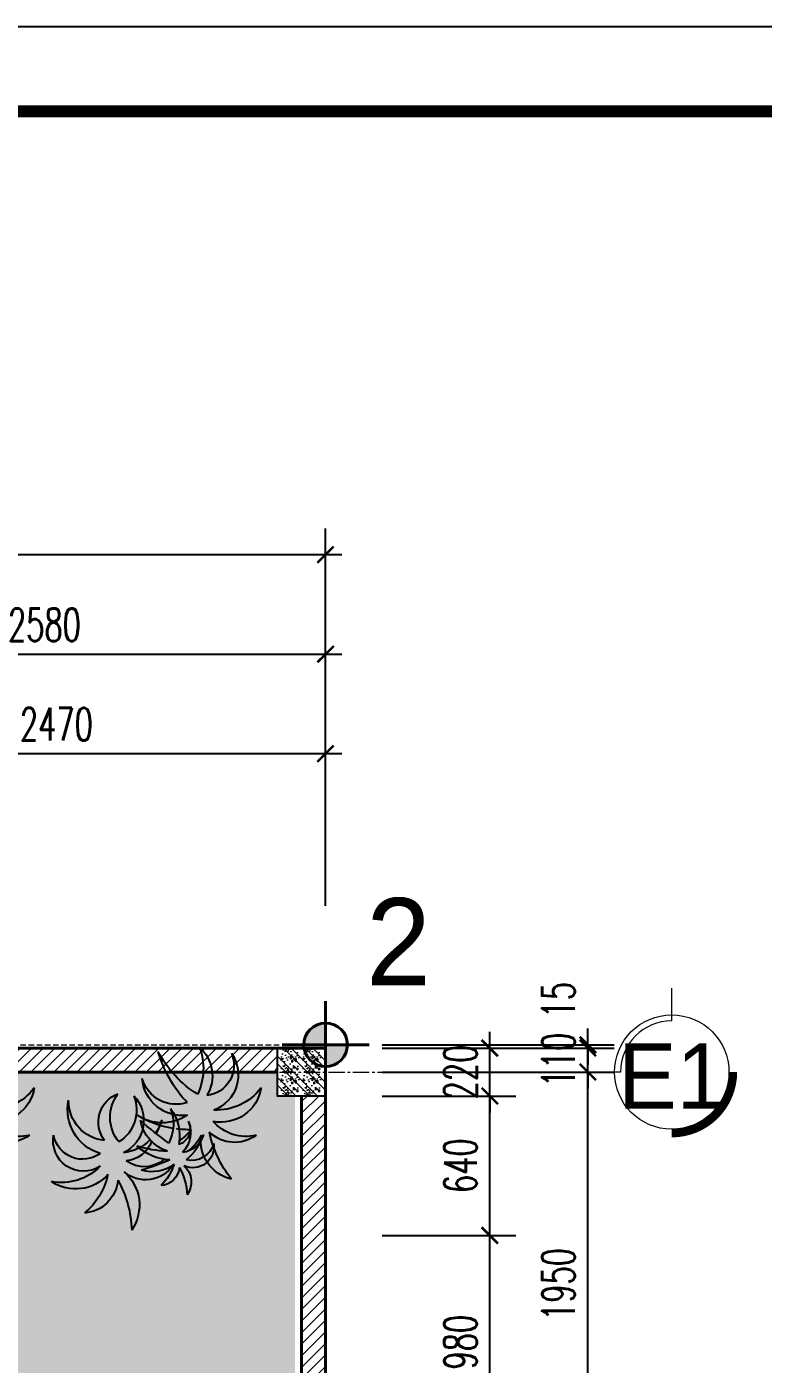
# Model space of a CAD drawing. Header units: millimetres. Extents: x -229618 to 2906, y -178063 to 96806.
# Drawn here: x -194244 to -190865, y -28136 to -21997 of the extents above; entities that cross this region are included whole.
import ezdxf
from ezdxf.enums import TextEntityAlignment as Align

# ---------------------------------------------------------------- set-up
doc = ezdxf.new("R2010")
doc.units = ezdxf.units.MM
doc.header["$LTSCALE"] = 200
doc.header["$MEASUREMENT"] = 0
doc.header["$PDMODE"] = 3
doc.header["$PDSIZE"] = 50
doc.linetypes.add('CENTER2', pattern=[1.125, 0.75, -0.125, 0.125, -0.125])
doc.linetypes.add('DASHED2', pattern=[0.375, 0.25, -0.125])
doc.layers.get('0').update_dxf_attribs({"color": 95, "linetype": 'CONTINUOUS'})
doc.layers.get('DEFPOINTS').update_dxf_attribs({"linetype": 'CONTINUOUS'})
for name, color, linetype, lineweight in [('cat', 1, 'CONTINUOUS', 40), ('hatch', 250, 'CONTINUOUS', 5), ('khuat', 8, 'DASHED2', 15), ('thay', 7, 'CONTINUOUS', 18), ('tim', 18, 'CENTER2', 9)]:
    doc.layers.add(name, color=color, linetype=linetype, lineweight=lineweight)
for name, color, linetype in [('COT', 2, 'CONTINUOUS'), ('DIM', 251, 'CONTINUOUS'), ('KHUNGTEN', 7, 'CONTINUOUS'), ('Layer2', 74, 'CONTINUOUS'), ('MANH', 9, 'CONTINUOUS'), ('TEXT', 33, 'CONTINUOUS')]:
    doc.layers.add(name, color=color, linetype=linetype)
doc.layers.add('in', color=203, linetype='CONTINUOUS', lineweight=5, plot=False)
doc.styles.add('Aria H iso', font='Vharial_0.ttf')
doc.styles.add('dam', font='Vhavanb_0.ttf', dxfattribs={"width": 0.9, "height": 450})
doc.styles.add('Scale', font='vnsimli.shx', dxfattribs={"width": 0.65, "bigfont": 'bigfont.shx'})
doc.dimstyles.new('Scale', dxfattribs={"dimscale": 75, "dimtxt": 2, "dimasz": 1, "dimexe": 1.6, "dimexo": 0, "dimgap": 0.8, "dimtad": 1, "dimdec": 0, "dimzin": 0, "dimdsep": 46, "dimtxsty": 'Scale', "dimblk": 'ARCHTICK', "dimcen": 0.1, "dimdle": 1, "dimclrd": 256, "dimclre": 256, "dimclrt": 3, "dimadec": 0, "dimazin": 0, "dimtfac": 1, "dimtdec": 0, "dimtix": 1, "dimtmove": 2, "dimatfit": 3, "dimldrblk": 'ARCHTICK', "dimfxl": 0, "dimtolj": 1, "dimtzin": 0, "dimarcsym": 0})

# ---------------------------------------------------------------- blocks, each defined once
blk = doc.blocks.new('KhungA3')
at = {"layer": 'DEFPOINTS', "color": 8}
blk.add_lwpolyline([(-3.737611488593302, 3.813256755191574), (416.3052456541991, 3.813256755191574), (416.3052456541991, 300.8132567551775), (-3.737611488593302, 300.8132567551775)], close=True, dxfattribs=at)
at = {"layer": 'KHUNGTEN', "color": 4, "const_width": 0.7243902439024023}
blk.add_lwpolyline([(7.542179452130313, 8.987472783067915), (411.131029626325, 8.987472783067915), (411.131029626325, 295.6390407273026), (7.542179452130313, 295.6390407273026)], close=True, dxfattribs=at)
blk = doc.blocks.new('_ArchTick')
at = {"color": 0, "linetype": 'ByBlock', "const_width": 0.15}
blk.add_lwpolyline([(-0.5, -0.5), (0.5, 0.5)], dxfattribs=at)
blk = doc.blocks.new('*D322')
at = {"layer": 'DEFPOINTS', "color": 0, "linetype": 'Continuous'}
for p in [(-192613.6099957658, -27544.53525224151), (-192119.7393025086, -27544.53525224151), (-192613.6099957658, -28524.53525224151)]:
    blk.add_point(p, dxfattribs=at)
at = {"layer": 'DIM', "linetype": 'Continuous', "lineweight": -2}
for p, q in [((-192119.7393025086, -28599.53525224151), (-192119.7393025086, -27469.53525224151)), ((-192613.6099957658, -27544.53525224151), (-191999.7393025086, -27544.53525224151)), ((-192613.6099957658, -28524.53525224151), (-191999.7393025086, -28524.53525224151))]:
    blk.add_line(p, q, dxfattribs=at)
at = {"layer": 'DIM', "linetype": 'Continuous', "lineweight": -2, "xscale": 75, "yscale": 75, "zscale": 75}
for p, rotation in [((-192119.7393025086, -27544.53525224151), 90), ((-192119.7393025086, -28524.53525224151), 270)]:
    blk.add_blockref('_ArchTick', p, dxfattribs=dict(at, rotation=rotation))
at = {"layer": 'DIM', "color": 3, "linetype": 'Continuous', "insert": (-192254.7393025086, -28034.53525224154), "char_height": 150, "attachment_point": 5, "rotation": 90, "style": 'Scale'}
blk.add_mtext('\\A1;980', dxfattribs=at)
blk = doc.blocks.new('*D323')
at = {"layer": 'DEFPOINTS', "color": 0, "linetype": 'Continuous'}
for p in [(-192613.6099957658, -26904.53525224151), (-192119.7393025086, -26904.53525224151), (-192613.6099957658, -27544.53525224151)]:
    blk.add_point(p, dxfattribs=at)
at = {"layer": 'DIM', "linetype": 'Continuous', "lineweight": -2}
for p, q in [((-192119.7393025086, -27619.53525224151), (-192119.7393025086, -26829.53525224151)), ((-192613.6099957658, -26904.53525224151), (-191999.7393025086, -26904.53525224151)), ((-192613.6099957658, -27544.53525224151), (-191999.7393025086, -27544.53525224151))]:
    blk.add_line(p, q, dxfattribs=at)
at = {"layer": 'DIM', "linetype": 'Continuous', "lineweight": -2, "xscale": 75, "yscale": 75, "zscale": 75}
for p, rotation in [((-192119.7393025086, -26904.53525224151), 90), ((-192119.7393025086, -27544.53525224151), 270)]:
    blk.add_blockref('_ArchTick', p, dxfattribs=dict(at, rotation=rotation))
at = {"layer": 'DIM', "color": 3, "linetype": 'Continuous', "insert": (-192254.7393025086, -27224.53525224154), "char_height": 150, "attachment_point": 5, "rotation": 90, "style": 'Scale'}
blk.add_mtext('\\A1;640', dxfattribs=at)
blk = doc.blocks.new('*D324')
at = {"layer": 'DEFPOINTS', "color": 0, "linetype": 'Continuous'}
for p in [(-192613.6099957658, -26684.53525224151), (-192119.7393025086, -26684.53525224151), (-192613.6099957658, -26904.53525224151)]:
    blk.add_point(p, dxfattribs=at)
at = {"layer": 'DIM', "linetype": 'Continuous', "lineweight": -2}
for p, q in [((-192119.7393025086, -26684.53525224151), (-192119.7393025086, -26609.53525224151)), ((-192613.6099957658, -26684.53525224151), (-191999.7393025086, -26684.53525224151)), ((-192119.7393025086, -26904.53525224151), (-192119.7393025086, -26684.53525224151)), ((-192613.6099957658, -26904.53525224151), (-191999.7393025086, -26904.53525224151)), ((-192119.7393025086, -26904.53525224151), (-192119.7393025086, -26979.53525224151))]:
    blk.add_line(p, q, dxfattribs=at)
at = {"layer": 'DIM', "linetype": 'Continuous', "lineweight": -2, "xscale": 75, "yscale": 75, "zscale": 75}
for p, rotation in [((-192119.7393025086, -26684.53525224151), 270), ((-192119.7393025086, -26904.53525224151), 90)]:
    blk.add_blockref('_ArchTick', p, dxfattribs=dict(at, rotation=rotation))
at = {"layer": 'DIM', "color": 3, "linetype": 'Continuous', "insert": (-192254.7393025086, -26794.53525224154), "char_height": 150, "attachment_point": 5, "rotation": 90, "style": 'Scale'}
blk.add_mtext('\\A1;220', dxfattribs=at)
blk = doc.blocks.new('tr')
at = {"layer": 'thay', "ltscale": 600}
for p, q in [((0, -200), (0, 0)), ((313.2121651118505, -513.2121651118505), (513.2121651118505, -513.2121651118505))]:
    blk.add_line(p, q, dxfattribs=at)
at = {"layer": 'thay', "ltscale": 600, "const_width": 49.99999999999999}
blk.add_lwpolyline([(-375, -513.2121651118505, 0.414213562373095), (0, -888.2121651118505, 0.414213562373095)], format="xyb", dxfattribs=at)
at = {"layer": 'thay', "ltscale": 600}
blk.add_circle((0, -513.2121651118505), 349.9999999999999, dxfattribs=at)
blk.add_arc((0, -513.2121651118505), 313.2121651118522, 0, 90, dxfattribs=at)
at = {"layer": 'TEXT', "linetype": 'Continuous', "style": 'Aria H iso'}
blk.add_attdef('A', text='', height=350, dxfattribs=at).set_placement((8.526512829121202e-14, -670.5705110874841), align=Align.CENTER)
blk = doc.blocks.new('*D65')
at = {"layer": 'DEFPOINTS', "color": 0, "linetype": 'Continuous'}
for p in [(-192873.0464498336, -24419.5198711509), (-212873.0464498336, -26031.6024441419), (-192873.0464498336, -26031.6024441419)]:
    blk.add_point(p, dxfattribs=at)
at = {"layer": 'DIM', "linetype": 'Continuous', "lineweight": -2}
for p, q in [((-212873.0464498336, -26031.6024441419), (-212873.0464498336, -24299.5198711509)), ((-192873.0464498336, -26031.6024441419), (-192873.0464498336, -24299.5198711509)), ((-212948.0464498336, -24419.5198711509), (-192798.0464498336, -24419.5198711509))]:
    blk.add_line(p, q, dxfattribs=at)
at = {"layer": 'DIM', "linetype": 'Continuous', "lineweight": -2, "xscale": 75, "yscale": 75, "zscale": 75, "rotation": 180}
blk.add_blockref('_ArchTick', (-212873.0464498336, -24419.5198711509), dxfattribs=at)
at = {"layer": 'DIM', "linetype": 'Continuous', "lineweight": -2, "xscale": 75, "yscale": 75, "zscale": 75}
blk.add_blockref('_ArchTick', (-192873.0464498336, -24419.5198711509), dxfattribs=at)
at = {"layer": 'DIM', "color": 3, "linetype": 'Continuous', "insert": (-202873.0464498336, -24284.5198711509), "char_height": 150, "attachment_point": 5, "style": 'Scale'}
blk.add_mtext('\\A1;20000', dxfattribs=at)
blk = doc.blocks.new('*D68')
at = {"layer": 'DEFPOINTS', "color": 0, "linetype": 'Continuous'}
for p in [(-192613.6099957658, -26794.53525224151), (-191669.7393025086, -26794.53525224151), (-192613.6099957658, -28744.53525224151)]:
    blk.add_point(p, dxfattribs=at)
at = {"layer": 'DIM', "linetype": 'Continuous', "lineweight": -2}
for p, q in [((-191669.7393025086, -28819.53525224151), (-191669.7393025086, -26719.53525224151)), ((-192613.6099957658, -26794.53525224151), (-191549.7393025086, -26794.53525224151)), ((-192613.6099957658, -28744.53525224151), (-191549.7393025086, -28744.53525224151))]:
    blk.add_line(p, q, dxfattribs=at)
at = {"layer": 'DIM', "linetype": 'Continuous', "lineweight": -2, "xscale": 75, "yscale": 75, "zscale": 75}
for p, rotation in [((-191669.7393025086, -26794.53525224151), 90), ((-191669.7393025086, -28744.53525224151), 270)]:
    blk.add_blockref('_ArchTick', p, dxfattribs=dict(at, rotation=rotation))
at = {"layer": 'DIM', "color": 3, "linetype": 'Continuous', "insert": (-191804.7393025086, -27769.53525224154), "char_height": 150, "attachment_point": 5, "rotation": 90, "style": 'Scale'}
blk.add_mtext('\\A1;1950', dxfattribs=at)
blk = doc.blocks.new('*D69')
at = {"layer": 'DEFPOINTS', "color": 0, "linetype": 'Continuous'}
for p in [(-192613.6099957658, -26684.53525224156), (-191669.7393025086, -26684.53525224156), (-192613.6099957658, -26794.53525224151)]:
    blk.add_point(p, dxfattribs=at)
at = {"layer": 'DIM', "linetype": 'Continuous', "lineweight": -2}
for p, q in [((-191669.7393025086, -26684.53525224156), (-191669.7393025086, -26609.53525224156)), ((-192613.6099957658, -26684.53525224156), (-191549.7393025086, -26684.53525224156)), ((-191669.7393025086, -26794.53525224151), (-191669.7393025086, -26684.53525224156)), ((-192613.6099957658, -26794.53525224151), (-191549.7393025086, -26794.53525224151)), ((-191669.7393025086, -26794.53525224151), (-191669.7393025086, -26869.53525224151))]:
    blk.add_line(p, q, dxfattribs=at)
at = {"layer": 'DIM', "linetype": 'Continuous', "lineweight": -2, "xscale": 75, "yscale": 75, "zscale": 75}
for p, rotation in [((-191669.7393025086, -26684.53525224156), 270), ((-191669.7393025086, -26794.53525224151), 90)]:
    blk.add_blockref('_ArchTick', p, dxfattribs=dict(at, rotation=rotation))
at = {"layer": 'DIM', "color": 3, "linetype": 'Continuous', "insert": (-191804.7393025086, -26739.53525224157), "char_height": 150, "attachment_point": 5, "rotation": 90, "style": 'Scale'}
blk.add_mtext('\\A1;110', dxfattribs=at)
blk = doc.blocks.new('*D90')
at = {"layer": 'DEFPOINTS', "color": 0, "linetype": 'Continuous'}
for p in [(-192873.0464498336, -24876.30191722367), (-195453.0464498336, -26031.6024441419), (-192873.0464498336, -26031.6024441419)]:
    blk.add_point(p, dxfattribs=at)
at = {"layer": 'DIM', "linetype": 'Continuous', "lineweight": -2}
for p, q in [((-195453.0464498336, -26031.6024441419), (-195453.0464498336, -24756.30191722367)), ((-192873.0464498336, -26031.6024441419), (-192873.0464498336, -24756.30191722367)), ((-195528.0464498336, -24876.30191722367), (-192798.0464498336, -24876.30191722367))]:
    blk.add_line(p, q, dxfattribs=at)
at = {"layer": 'DIM', "linetype": 'Continuous', "lineweight": -2, "xscale": 75, "yscale": 75, "zscale": 75, "rotation": 180}
blk.add_blockref('_ArchTick', (-195453.0464498336, -24876.30191722367), dxfattribs=at)
at = {"layer": 'DIM', "linetype": 'Continuous', "lineweight": -2, "xscale": 75, "yscale": 75, "zscale": 75}
blk.add_blockref('_ArchTick', (-192873.0464498336, -24876.30191722367), dxfattribs=at)
at = {"layer": 'DIM', "color": 3, "linetype": 'Continuous', "insert": (-194163.0464498336, -24741.30191722367), "char_height": 150, "attachment_point": 5, "style": 'Scale'}
blk.add_mtext('\\A1;2580', dxfattribs=at)
blk = doc.blocks.new('*D97')
at = {"layer": 'DEFPOINTS', "color": 0, "linetype": 'Continuous'}
for p in [(-192873.0464498336, -25333.08396329643), (-195343.0464498336, -26031.6024441419), (-192873.0464498336, -26031.6024441419)]:
    blk.add_point(p, dxfattribs=at)
at = {"layer": 'DIM', "linetype": 'Continuous', "lineweight": -2}
for p, q in [((-195343.0464498336, -26031.6024441419), (-195343.0464498336, -25213.08396329643)), ((-192873.0464498336, -26031.6024441419), (-192873.0464498336, -25213.08396329643)), ((-195418.0464498336, -25333.08396329643), (-192798.0464498336, -25333.08396329643))]:
    blk.add_line(p, q, dxfattribs=at)
at = {"layer": 'DIM', "linetype": 'Continuous', "lineweight": -2, "xscale": 75, "yscale": 75, "zscale": 75, "rotation": 180}
blk.add_blockref('_ArchTick', (-195343.0464498336, -25333.08396329643), dxfattribs=at)
at = {"layer": 'DIM', "linetype": 'Continuous', "lineweight": -2, "xscale": 75, "yscale": 75, "zscale": 75}
blk.add_blockref('_ArchTick', (-192873.0464498336, -25333.08396329643), dxfattribs=at)
at = {"layer": 'DIM', "color": 3, "linetype": 'Continuous', "insert": (-194108.0464498336, -25198.08396329643), "char_height": 150, "attachment_point": 5, "style": 'Scale'}
blk.add_mtext('\\A1;2470', dxfattribs=at)
blk = doc.blocks.new('*D106')
at = {"layer": 'DEFPOINTS', "color": 0, "linetype": 'Continuous'}
for p in [(-192613.6099957658, -26669.53525224151), (-192613.6099957658, -26684.53525224156), (-191669.7393025086, -26669.53525224151)]:
    blk.add_point(p, dxfattribs=at)
at = {"layer": 'DIM', "linetype": 'Continuous', "lineweight": -2}
for p, q in [((-191669.7393025086, -26669.53525224151), (-191669.7393025086, -26594.53525224151)), ((-192613.6099957658, -26669.53525224151), (-191549.7393025086, -26669.53525224151)), ((-192613.6099957658, -26684.53525224156), (-191549.7393025086, -26684.53525224156)), ((-191669.7393025086, -26684.53525224156), (-191669.7393025086, -26669.53525224151)), ((-191669.7393025086, -26684.53525224156), (-191669.7393025086, -26759.53525224156))]:
    blk.add_line(p, q, dxfattribs=at)
at = {"layer": 'DIM', "linetype": 'Continuous', "lineweight": -2, "xscale": 75, "yscale": 75, "zscale": 75}
for p, rotation in [((-191669.7393025086, -26669.53525224151), 270), ((-191669.7393025086, -26684.53525224156), 90)]:
    blk.add_blockref('_ArchTick', p, dxfattribs=dict(at, rotation=rotation))
at = {"layer": 'DIM', "color": 3, "linetype": 'Continuous', "insert": (-191804.7393025086, -26464.53174854885), "char_height": 150, "attachment_point": 5, "rotation": 90, "style": 'Scale'}
blk.add_mtext('\\A1;15', dxfattribs=at)
blk = doc.blocks.new('A$C118511A5')
at = {"linetype": 'Continuous'}
for centre, radius, start, end in [((1.552051304284419, 1.781671962237624), 0.3867339353431778, 128.9388935688255, 209.2375945317027), ((1.71775481537378, 1.864865355403026), 0.4630797492162728, 151.9702960466813, 214.4084962044676), ((1.766793282308527, 1.575279292790071), 0.4319952075857839, 84.5109944780588, 176.2964141517592), ((2.038679829122657, 1.453051532802419), 0.59844059845689, 112.6608088961708, 167.871577637014), ((1.208494894606019, 1.929706483830387), 0.4159642734511696, 177.6745913812144, 263.4562312580019), ((1.727808054582908, 2.632735850252971), 1.15970140227452, 216.2750627067809, 243.7335468589223), ((1.780397828190189, 1.348610851686544), 0.3997242017035334, 40.33923750460527, 144.8418699248031), ((1.023190574352725, 1.460392285045202), 0.2253952863829247, 67.21015702036745, 189.8028404155357), ((1.114424235218621, 1.422103664611313), 0.2461190300249619, 90.91407212474381, 178.4602143264796), ((1.886614890627072, 1.352786483200305), 0.3227904571701884, 52.06008323116872, 159.0734785847659), ((0.5962944417061067, 1.319947786409784), 0.2288181622073934, 26.49185976391943, 112.2734996407114), ((0.3302288362295371, 0.9194777340949258), 0.63794118993971, 46.21454416299604, 73.67302831513874), ((1.213645394757805, 0.9475265487266142), 0.5922354848143523, 93.55298468747534, 125.6592084596978), ((1.181730537509452, 1.272144532933112), 0.2665221657143751, 91.02912043908259, 158.2405263575435), ((1.233264359158852, 1.113116860678304), 0.4097418912690848, 100.145250606385, 132.3115217546551), ((1.701029956146499, 1.080774688350061), 0.4042767186380768, 26.9403189752898, 106.6616590923933), ((0.7373176377084292, 1.170081567261718), 0.2127388191641085, 80.71049649019994, 161.0091974530937), ((0.8257715715693621, 0.7354625644994712), 0.5811527449156699, 93.62693828791521, 119.8904515047726), ((0.8878977680171829, 0.9788855703607169), 0.3455035047039559, 108.5028096466807, 206.852067098463), ((1.035501129817021, 1.007339141845478), 0.3945782268513744, 128.6601930847019, 181.3038575401031), ((1.083550396152873, 1.100010809265086), 0.3093744070970866, 52.31984999755947, 118.8654518421989), ((1.153308765808106, 1.222673515697466), 0.1708026716019758, 45.67354357338508, 149.2328916331481), ((0.9807284376956318, 0.8369915759170681), 0.4737599757604812, 38.14576035062044, 86.87612504785739), ((1.355275919490964, 0.9809624198538813), 0.4474151986852005, 111.4878766954395, 134.9295092979825), ((2.22777650750561, 1.105746776848036), 1.07661385257277, 164.2888825622352, 172.6039773495068), ((1.653271576120801, 0.9589538577763506), 0.4845056788782761, 131.7075646643822, 198.9189705828554), ((1.725144124487827, 1.160429430790259), 0.425547012589725, 157.8809333886821, 250.8299468154291), ((1.775916336244222, 1.082354565760113), 0.375751333905032, 147.2221194935404, 239.5350081273619), ((2.571701492340708, 1.980878464354362), 1.311127640303258, 212.0157936929644, 239.531496390817), ((1.687385919330609, 0.725261756601185), 0.6558073395136998, 55.22446022964623, 100.0779140247651), ((2.67780181151835, 1.71367497820404), 1.15709516023113, 197.229142557605, 228.2209011498915), ((3.283588859355405, -0.6593792498862285), 3.119494348093601, 142.049067561807, 147.8990234601193), ((1.004415494334921, 0.9329285724679721), 0.3299611298497582, 124.9902443061433, 200.885225289103), ((1.370465781313612, 1.146796257340611), 0.5581245630270053, 168.3953281051264, 207.9729417003199), ((2.096110968812297, 0.9447482181257101), 1.220027248180649, 167.3543383218023, 182.8068067824467), ((1.339445005222558, 1.243041302847018), 0.4348874880372698, 184.11456218778, 243.9845253442925), ((1.094189599888182, 0.7793569921352628), 0.4356908231710505, 53.50576908502487, 103.2312674516329), ((5.292691521813367, 2.881216147964381), 4.614056712043194, 201.3222907931214, 206.0874637440494), ((2.227776507505666, 1.10574677684798), 1.076613852572837, 174.410969097172, 196.3951063344567), ((0.1584869819700998, 0.6148895496774003), 0.4696955951886062, 26.27652749973656, 109.720356123025), ((-0.3260157930100149, -0.0558963599926301), 1.159701402274444, 46.21454416299728, 73.67302831514002), ((0.996420914469013, 0.706492012311287), 0.3193917135744417, 95.8920633684632, 160.0824526173114), ((1.221913283503739, 0.5852100422870308), 0.484505678878375, 120.3999439578112, 158.2405263575445), ((1.279930707817869, -0.004906942514594448), 1.076613852573179, 93.55298468746346, 101.8865035922752), ((1.221913283503682, 0.5852100422870876), 0.4845056788782799, 91.02912043907257, 109.4022584475804), ((1.062243166410781, 0.5163364168690805), 0.3821347175676471, 31.74617245557107, 139.4391293841775), ((0.4140233538115581, 0.3996716787576133), 0.3867339353431472, 80.71049649021218, 161.009197453099), ((1.1468605741602, 0.3987930620814382), 0.3990936339736533, 52.97040759077991, 133.6969567271235), ((0.4753088995052508, -0.05994963329743541), 0.7246236306497553, 87.41501484086147, 126.1023749518316), ((0.7174909356274952, 0.2540669823533221), 0.4603082153176742, 117.0733778508398, 199.3557530014657), ((1.207041567949659, 0.938657918107026), 0.4195054027268489, 216.804262572814, 292.158237503511), ((0.8568195487240473, 0.06248502313826521), 0.574945371119579, 119.7930719561157, 176.1084180020353), ((0.7886841730470451, 0.3224787684371222), 0.3231464087618127, 132.3133290454622, 266.3167308573233), ((0.8990112360040712, 0.2835980499711468), 0.312428480090661, 128.7996265402261, 245.1924231777943), ((1.187953988093, 0.5449943694463855), 0.4850407290159786, 182.115836772803, 267.2902468081593), ((1.263555133500802, 0.469102809055812), 0.4203190672137205, 170.4661411178377, 256.4424275972373), ((1.102949066055999, 0.7345591617142873), 0.3206584326407411, 217.6429832845114, 324.8903671943694)]:
    blk.add_arc(centre, radius, start, end, dxfattribs=at)
blk = doc.blocks.new('A$C028E5273')
at = {"layer": 'hatch', "linetype": 'Continuous'}
h = blk.add_hatch(color=256, dxfattribs=at)
h.paths.add_polyline_path([(-5.820766091346741e-11, 100, 0.4142135623729246), (-100, 0), (0, 0)])
h.paths.add_polyline_path([(100, 0), (0, 0), (0, -100, 0.4142135623730951)])
at = {"layer": 'cat'}
for p, q in [((0, -200), (0, 200)), ((-200, 0), (200, 0))]:
    blk.add_line(p, q, dxfattribs=at)
blk.add_circle((0, 0), 100, dxfattribs=at)

msp = doc.modelspace()

# ---------------------------------------------------------------- hatches: boundary and pattern name
at = {"layer": 'hatch', "linetype": 'Continuous'}
h = msp.add_hatch(dxfattribs=at)
h.set_pattern_fill('ANSI31', color=256, scale=300, style=0)
h.set_pattern_definition([(45, (-231220.1186522694, -29953.5581292839), (-26.51650429449553, 26.51650429449553), [])])
edge = h.paths.add_edge_path()
edge.add_line((-193093.0464498335, -36544.53525224151), (-193093.0464498335, -36654.53525224151))
edge.add_line((-193093.0464498335, -36654.53525224151), (-195343.0464498336, -36654.53525224151))
edge.add_line((-195343.0464498336, -36654.53525224151), (-195343.0464498336, -36544.53525224151))
edge.add_line((-195343.0464498336, -36544.53525224151), (-195319.7949788276, -36544.53525224151))
edge.add_arc((-195243.0464498333, -36544.53525224151), 76.7485289942415, 179.9999999999973, 360)
edge.add_line((-195166.2979208391, -36544.53525224151), (-193093.0464498335, -36544.53525224151))
h.paths.add_polyline_path([(-192983.0464498335, -33299.53525224153), (-192873.0464498336, -33299.53525224153), (-192873.0464498335, -36434.53525224151), (-192983.0464498335, -36434.53525224151)])
h.paths.add_polyline_path([(-192873.0464498336, -30039.53525224148), (-192983.0464498335, -30039.53525224148), (-192983.0464498335, -26904.53525224156), (-192873.0464498336, -26904.53525224156)])
h.paths.add_polyline_path([(-192983.0464498335, -30149.53525224142), (-192873.0464498336, -30149.53525224142), (-192873.0464498336, -33189.53525224159), (-192983.0464498335, -33189.53525224159)])
h.paths.add_polyline_path([(-196818.0464498336, -26684.53525224153), (-196818.0464498336, -26794.53525224152), (-193093.0464498335, -26794.53525224156), (-193093.0464498336, -26684.53525224157)])
h.paths.add_polyline_path([(-200633.0464498335, -26684.5352522415), (-200633.0464498335, -26794.5352522415), (-196928.0464498336, -26794.53525224152), (-196928.0464498335, -26684.53525224153)])
at = {"layer": 'hatch'}
h = msp.add_hatch(dxfattribs=at)
h.set_pattern_fill('BT', color=256, scale=100, style=0)
h.set_pattern_definition([(0, (22199.02798095898, -65767.0410577794), (0, -100), [0, -100]), (0, (22128.38348095898, -65810.2751577794), (0, -100), [0, -100]), (0, (22131.51458095898, -65792.66855777938), (0, -100), [0, -100]), (0, (22166.73898095898, -65800.88495777939), (0, -100), [0, -100]), (0, (22147.75698095898, -65829.64255777939), (0, -100), [0, -100]), (0, (22142.66898095898, -65816.92655777938), (0, -100), [0, -100]), (0, (22151.67078095898, -65838.2502577794), (0, -100), [0, -100]), (0, (22137.77668095898, -65846.66225777939), (0, -100), [0, -100]), (0, (22156.95448095898, -65824.75175777939), (0, -100), [0, -100]), (0, (22124.86108095898, -65825.1430577794), (0, -100), [0, -100]), (0, (22188.85208095898, -65825.53425777939), (0, -100), [0, -100]), (0, (22203.33328095898, -65828.27305777938), (0, -100), [0, -100]), (0, (22195.89698095898, -65818.10035777939), (0, -100), [0, -100]), (0, (22198.04958095898, -65804.4062577794), (0, -100), [0, -100]), (0, (22172.02268095898, -65816.33965777939), (0, -100), [0, -100]), (0, (22171.23988095898, -65788.75595777939), (0, -100), [0, -100]), (0, (22171.23988095898, -65780.1482577794), (0, -100), [0, -100]), (0, (22123.88268095898, -65778.19195777939), (0, -100), [0, -100]), (0, (22163.41228095898, -65789.92965777939), (0, -100), [0, -100]), (0, (22163.80358095898, -65756.67265777939), (0, -100), [0, -100]), (0, (22153.04058095898, -65777.99625777939), (0, -100), [0, -100]), (0, (22153.82338095898, -65768.2147577794), (0, -100), [0, -100]), (0, (22140.90778095898, -65760.97645777938), (0, -100), [0, -100]), (0, (22147.56128095898, -65774.2793577794), (0, -100), [0, -100]), (0, (22142.86468095898, -65778.3875577794), (0, -100), [0, -100]), (315, (22195.72618095898, -65775.3158577794), (0, -100.0000309448952), [8, -133.4214]), (225, (22201.38298095898, -65780.97275777938), (-100.0000309448952, 0), [8, -133.4214]), (90, (22195.72618095898, -65786.62965777938), (100, 1.83697019872103e-14), [11.3137, -88.68629999999999]), (180, (22192.25448095898, -65776.58905777939), (-1.224646799147353e-14, 100), [12, -88]), (90, (22180.25448095898, -65776.58905777939), (100, 1.83697019872103e-14), [12, -88]), (315, (22180.25448095898, -65764.58905777939), (0, -100.0000309448952), [16.9706, -124.4508]), (270, (22155.24798095898, -65783.50525777938), (-100, -6.123233995736766e-15), [16.8, -83.2]), (180, (22155.24798095898, -65800.30525777939), (-1.224646799147353e-14, 100), [16.8, -83.2]), (45.00000000000001, (22138.44798095898, -65800.30525777939), (100.0000309448952, 2.220446049250313e-14), [23.7588, -117.6626]), (225, (22141.01758095898, -65765.5238577794), (-100.0000309448952, 0), [7.000000000000001, -134.4214]), (135, (22136.06778095898, -65770.4736577794), (-1.110223024625157e-14, 100.0000309448952), [7.000000000000001, -134.4214]), (0, (22131.11808095898, -65765.5238577794), (0, -100), [9.8995, -90.1005]), (0, (22177.56868095898, -65833.12825777939), (0, -100), [13.75, -86.25]), (270, (22191.31868095898, -65833.12825777939), (-100, -6.123233995736766e-15), [13.75, -86.25]), (135, (22191.31868095898, -65846.87825777939), (-1.110223024625157e-14, 100.0000309448952), [19.4454, -121.9759]), (90, (22166.00518095898, -65835.12015777938), (100, 1.83697019872103e-14), [12.5, -87.5]), (0, (22166.00518095898, -65822.62015777938), (0, -100), [12.5, -87.5]), (225, (22178.50518095898, -65822.62015777938), (-100.0000309448952, 0), [17.6777, -123.7437]), (315, (22172.36498095898, -65838.97135777939), (0, -100.0000309448952), [8.5, -132.9214]), (225, (22178.37538095898, -65844.98175777939), (-100.0000309448952, 0), [8.5, -132.9214]), (90, (22172.36498095898, -65850.99225777939), (100, 1.83697019872103e-14), [12.0208, -87.9792]), (225, (22133.09988095898, -65831.77155777939), (-100.0000309448952, 0), [14.1421, -127.2792]), (0, (22123.09988095898, -65831.77155777939), (0, -100), [10, -90]), (90, (22123.09988095898, -65841.77155777939), (100, 1.83697019872103e-14), [10, -90]), (315, (22115.73438095898, -65754.21065777939), (-49.49747468305831, -49.49747468305833), []), (315, (22150.73438095898, -65754.21065777939), (-49.49747468305831, -49.49747468305833), [])])
h.paths.add_polyline_path([(-193093.0464498336, -26684.53525224156), (-192873.0464498336, -26684.53525224156), (-192873.0464498336, -26904.53525224156), (-193093.0464498336, -26904.53525224156)])
at = {"layer": 'hatch', "linetype": 'Continuous'}
h = msp.add_hatch(dxfattribs=at)
h.set_pattern_fill('GRASS', color=256, scale=100, style=0)
h.set_pattern_definition([(270, (28077.07220243584, -63878.09338152537), (-70.7106781, -70.7106781), [18.75, -122.6713563]), (315, (28077.07220243584, -63878.09338152537), (-70.71067811865474, -70.71067811865476), [18.75, -81.25]), (225, (28077.07220243584, -63878.09338152537), (-70.71067811865476, 70.71067811865474), [18.75, -81.25])])
edge = h.paths.add_edge_path()
edge.add_line((-193093.0464498336, -26904.53525224156), (-193013.0464498336, -26904.53525224156))
edge.add_line((-193013.0464498336, -26904.53525224156), (-193013.0464498336, -29834.53525224127))
edge.add_line((-193013.0464498336, -29834.53525224127), (-196538.8681310565, -29834.53525224127))
edge.add_line((-196538.8681310565, -29834.53525224127), (-196543.0464498336, -28634.53525224148))
edge.add_line((-196543.0464498336, -28634.53525224148), (-199653.0464498337, -28634.53525224145))
edge.add_line((-199653.0464498337, -28634.53525224145), (-199653.0464498337, -28524.53525224151))
edge.add_line((-199653.0464498337, -28524.53525224151), (-200743.0464498335, -28524.53525224151))
edge.add_line((-200743.0464498335, -28524.53525224151), (-200743.0464498336, -26794.53525224153))
edge.add_line((-200743.0464498336, -26794.53525224153), (-196127.7049307803, -26794.53525224153))
edge.add_line((-196127.7049307803, -26794.53525224153), (-196010.2411656446, -26924.55651375893))
edge.add_line((-196010.2411656446, -26924.55651375893), (-196328.1284359266, -27243.86293664729))
edge.add_arc((-196349.5464306702, -27289.14117740963), 50.08841767686019, -100.49340223071778, 64.68441667254149, ccw=False)
edge.add_line((-196358.6686484874, -27338.39191067795), (-196181.5359373974, -27992.82323563713))
edge.add_arc((-196132.263068375, -28032.81629532529), 63.46070000335045, -48.14062005921778, 140.9349731340465, ccw=False)
edge.add_line((-196089.9154446673, -28080.08086145285), (-196077.1032862203, -28084.41874603729))
edge.add_line((-196077.1032862203, -28084.41874603729), (-196098.5686085918, -28105.9798966191))
edge.add_arc((-196108.0877173668, -28126.10355918015), 22.26151896749972, -100.49340223066338, 64.68441667254677, ccw=False)
edge.add_line((-196112.1420363966, -28147.99277396608), (-196033.4163870233, -28438.8511406146))
edge.add_arc((-196011.5173341245, -28456.6258338094), 28.20475555704342, -48.14062005900979, 140.9349731338888, ccw=False)
edge.add_line((-195992.6961680321, -28477.6323076438), (-195696.7962535231, -28577.81680684441))
edge.add_arc((-195661.7795313101, -28589.69734227348), 36.97726269781434, 42.13557099698852, 161.2588623089894, ccw=False)
edge.add_line((-195634.3586917462, -28564.88977257724), (-195379.1789318245, -28309.58079833418))
edge.add_arc((-195371.5333505038, -28277.67737493372), 32.80675751123078, 172.2514053627826, 256.52335541845457, ccw=False)
edge.add_arc((-195345.3530120427, -28332.22718936962), 83.19884107008768, 42.13557099697857, 134.8609763138622, ccw=False)
edge.add_line((-195283.6561230239, -28276.41015755309), (-195034.1923890883, -28026.82010369658))
edge.add_line((-195034.1923890883, -28026.82010369658), (-194994.8156938343, -28172.30053296924))
edge.add_arc((-194972.9166409354, -28190.07522616392), 28.20475555704593, -48.1406200593878, 140.9349731342214, ccw=False)
edge.add_line((-194954.0954748431, -28211.08169999844), (-194658.1955603341, -28311.26619919905))
edge.add_arc((-194623.1788381211, -28323.14673462812), 36.97726269781434, 42.13557099698852, 161.2588623089894, ccw=False)
edge.add_line((-194595.7579985572, -28298.33916493188), (-194340.5782386355, -28043.03019068882))
edge.add_arc((-194332.9326573148, -28011.12676728836), 32.80675751123606, 93.8735686312578, 256.52335541845173, ccw=False)
edge.add_line((-194335.1489190425, -27978.39495520355), (-194424.7332720057, -27674.60955428786))
edge.add_arc((-194439.6640248179, -27646.26246531193), 32.03880198993601, 256.9850279146074, 297.7763159506412, ccw=False)
edge.add_line((-194446.8793444116, -27677.47823049736), (-194470.8797706737, -27653.47786853116))
edge.add_arc((-194439.6640248179, -27646.26246531189), 32.03880198993601, 167.0090357817037, 193.0151255782268, ccw=False)
edge.add_line((-194470.8828105996, -27639.06022626656), (-194694.5268051984, -27582.5844738883))
edge.add_line((-194694.5268051984, -27582.5844738883), (-194693.6194475836, -27556.378867969))
edge.add_arc((-194692.2991052282, -27630.18226285517), 73.81520440030057, 91.02491186881664, 93.87356863144929)
edge.add_line((-194697.2856941158, -27556.53568566433), (-194730.4256991871, -27444.15613059772))
edge.add_arc((-194737.3217086016, -27499.19166872133), 55.46589404670048, 42.13557099702149, 82.85800208621453, ccw=False)
edge.add_line((-194696.1904492558, -27461.98031417697), (-194313.4208093733, -27079.0168528124))
edge.add_arc((-194301.9524373921, -27031.1617177117), 49.21013626687061, 93.873568631257, 256.5233554184073, ccw=False)
edge.add_line((-194305.2768299837, -26982.06399958447), (-194360.5778465634, -26794.53525224156))
edge.add_line((-194360.5778465634, -26794.53525224156), (-193093.0464498335, -26794.53525224156))
edge.add_line((-193093.0464498335, -26794.53525224156), (-193093.0464498336, -26904.53525224156))

# ---------------------------------------------------------------- linework, layer by layer
at = {"layer": 'cat', "linetype": 'Continuous'}
for points in [[(-195343.0464498336, -36654.53525224151), (-192873.0464498336, -36654.53525224151), (-192873.0464498336, -26684.53525224156), (-200743.0464498336, -26684.53525224151)], [(-193093.0464498336, -26794.53525224156), (-200743.0464498336, -26794.53525224151)], [(-192983.0464498336, -36434.53525224151), (-192983.0464498336, -26904.53525224156)]]:
    msp.add_lwpolyline(points, dxfattribs=at)
at = {"layer": 'COT', "linetype": 'Continuous'}
msp.add_lwpolyline([(-193093.0464498336, -26684.53525224156), (-192873.0464498336, -26684.53525224156), (-192873.0464498336, -26904.53525224156), (-193093.0464498336, -26904.53525224156)], close=True, dxfattribs=at)
at = {"layer": 'in', "linetype": 'Continuous'}
msp.add_lwpolyline([(-217616.3627149142, -44271.60576266539), (-186113.1484292048, -44271.60576266539), (-186113.1484292048, -21996.60576266656), (-217616.3627149142, -21996.60576266656)], close=True, dxfattribs=at)
at = {"layer": 'khuat', "linetype": 'DASHED2', "ltscale": 0.5}
msp.add_lwpolyline([(-212873.0464498336, -36669.53525224156), (-212873.0464498336, -26669.53525224156), (-192873.0464498336, -26669.53525224156), (-192873.0464498336, -36669.53525224156)], close=True, dxfattribs=at)
at = {"layer": 'tim', "ltscale": 0.5}
msp.add_line((-214459.9927320913, -26794.53525224145), (-191669.7393025086, -26794.53525224145), dxfattribs=at)

# ---------------------------------------------------------------- block references
at = {"layer": 'DIM', "linetype": 'Continuous'}
msp.add_blockref('A$C028E5273', (-192873.0464484366, -26669.53525224156), dxfattribs=at)
at = {"layer": 'KHUNGTEN', "xscale": 75, "yscale": 75, "zscale": 75.00000000000009}
msp.add_blockref('KhungA3', (-217336.0418532699, -44557.60001930461), dxfattribs=at)
at = {"layer": 'Layer2', "xscale": -432.0000000000093, "yscale": 432, "zscale": 432, "rotation": 255.3754983746226}
for p in [(-195245.1564786333, -27404.66533350024), (-194204.5140195879, -27404.66533350024)]:
    msp.add_blockref('A$C118511A5', p, dxfattribs=at)
at = {"layer": 'MANH', "xscale": 0.75, "yscale": 0.75, "zscale": 0.75, "rotation": 90}
msp.add_blockref('tr', (-191669.7393025086, -26794.53525224145), dxfattribs=at)

# ---------------------------------------------------------------- texts
at = {"layer": 'TEXT', "style": 'dam'}
msp.add_text('2', height=400, dxfattribs=at).set_placement((-192538.5967129505, -26396.26043432349), align=Align.CENTER)
at = {"layer": 'TEXT', "linetype": 'Continuous', "style": 'dam'}
msp.add_text('e1', height=300, dxfattribs=at).set_placement((-191284.8301786747, -26812.96975425215), align=Align.MIDDLE)

# ---------------------------------------------------------------- dimensions: what is measured, and where the dimension line sits
at = {"layer": 'DIM', "linetype": 'Continuous'}
dim = msp.add_linear_dim(base=(-192873.0464498336, -24419.5198711509), p1=(-212873.0464498336, -26031.6024441419), p2=(-192873.0464498336, -26031.6024441419), dimstyle='Scale', dxfattribs=at)
dim.commit()
dim.dimension.update_dxf_attribs({"geometry": '*D65', "text_midpoint": (-202873.0464498336, -24284.5198711509)})
for base, p1, picture, middle in [((-192873.0464498336, -24876.30191722367), (-195453.0464498336, -26031.6024441419), '*D90', (-194163.0464498336, -24741.30191722367)), ((-192873.0464498336, -25333.08396329643), (-195343.0464498336, -26031.6024441419), '*D97', (-194108.0464498336, -25198.08396329643))]:
    dim = msp.add_linear_dim(base=base, p1=p1, p2=(-192873.0464498336, -26031.6024441419), dimstyle='Scale', override={"dimfxl": 70}, dxfattribs=at)
    dim.commit()
    dim.dimension.update_dxf_attribs({"geometry": picture, "text_midpoint": middle})
dim = msp.add_linear_dim(base=(-191669.7393025086, -26669.53525224151), p1=(-192613.6099957658, -26684.53525224156), p2=(-192613.6099957658, -26669.53525224151), angle=270, dimstyle='Scale', override={"dimfxl": 70}, dxfattribs=at)
dim.commit()
dim.dimension.update_dxf_attribs({"geometry": '*D106', "text_midpoint": (-191804.7393025086, -26464.53174854885), "dimtype": 160})
for base, p1, p2, picture, middle in [((-191669.7393025086, -26684.53525224156), (-192613.6099957658, -26794.53525224151), (-192613.6099957658, -26684.53525224156), '*D69', (-191804.7393025086, -26739.53525224157)), ((-191669.7393025086, -26794.53525224151), (-192613.6099957658, -28744.53525224151), (-192613.6099957658, -26794.53525224151), '*D68', (-191804.7393025086, -27769.53525224154))]:
    dim = msp.add_linear_dim(base=base, p1=p1, p2=p2, angle=270, dimstyle='Scale', dxfattribs=at)
    dim.commit()
    dim.dimension.update_dxf_attribs({"geometry": picture, "text_midpoint": middle})
for base, p1, p2, picture, middle in [((-192119.7393025086, -26684.53525224151), (-192613.6099957658, -26904.53525224151), (-192613.6099957658, -26684.53525224151), '*D324', (-192254.7393025086, -26794.53525224154)), ((-192119.7393025086, -26904.53525224151), (-192613.6099957658, -27544.53525224151), (-192613.6099957658, -26904.53525224151), '*D323', (-192254.7393025086, -27224.53525224154)), ((-192119.7393025086, -27544.53525224151), (-192613.6099957658, -28524.53525224151), (-192613.6099957658, -27544.53525224151), '*D322', (-192254.7393025086, -28034.53525224154))]:
    dim = msp.add_linear_dim(base=base, p1=p1, p2=p2, angle=270, dimstyle='Scale', override={"dimfxl": 70}, dxfattribs=at)
    dim.commit()
    dim.dimension.update_dxf_attribs({"geometry": picture, "text_midpoint": middle})

doc.saveas('drawing.dxf')
